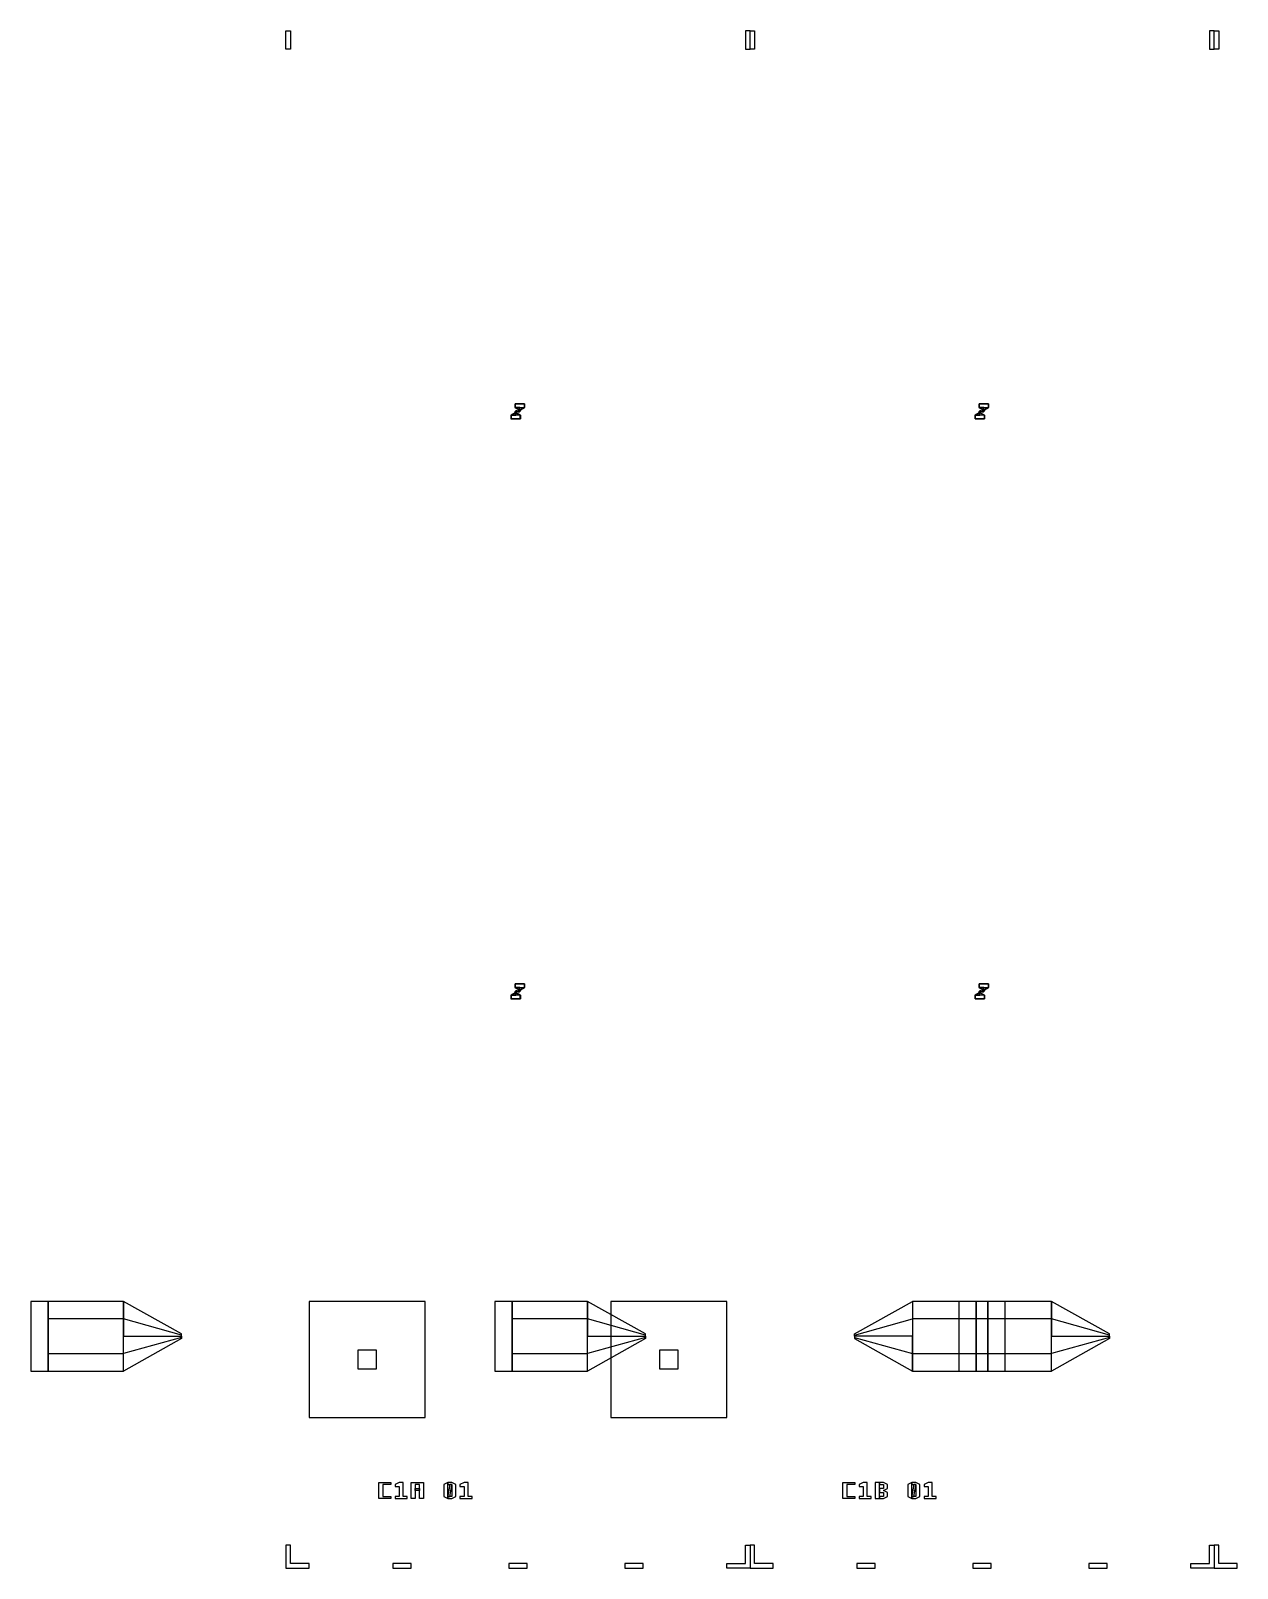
# Model space of a CAD drawing. Extents: x -19750 to 3750, y -13175 to 15275.
# Drawn here: x -19100 to -13900, y -13175 to -6548 of the extents above; entities that cross this region are included whole.
import ezdxf

# ---------------------------------------------------------------- set-up
doc = ezdxf.new("R2010")
doc.units = 0
doc.layers.add('GAP', color=1, linetype='continuous')
doc.layers.add('PIN', color=3, linetype='continuous')

# ---------------------------------------------------------------- blocks, each defined once
blk = doc.blocks.new('C1A')
at = {"layer": 'GAP'}
for points in [[(-200, 6347.5), (-200, 6427.5), (-180, 6427.5), (-180, 6347.5), (-200, 6347.5)], [(1800, 6347.5), (1800, 6427.5), (1780, 6427.5), (1780, 6347.5), (1800, 6347.5)], [(-200, -200), (-100, -200), (-100, -180), (-180, -180), (-180, -100), (-200, -100), (-200, -200)], [(1800, -200), (1700, -200), (1700, -180), (1780, -180), (1780, -100), (1800, -100), (1800, -200)], [(260, -200), (340, -200), (340, -180), (260, -180), (260, -200)], [(760, -200), (840, -200), (840, -180), (760, -180), (760, -200)], [(1260, -200), (1340, -200), (1340, -180), (1260, -180), (1260, -200)]]:
    blk.add_lwpolyline(points, dxfattribs=at)
blk = doc.blocks.new('C1AGAP')
for points in [[(770, 4770), (787.5, 4780), (787.3, 4780), (769.8, 4770), (770, 4770)], [(787.3, 4782), (788.3, 4785.9), (791.1, 4788.7), (795, 4789.7), (795, 4789.5), (791.2, 4788.5), (788.5, 4785.8), (787.5, 4782), (787.3, 4782)], [(787.5, 4780), (787.5, 4782), (787.3, 4782), (787.3, 4780), (787.5, 4780)], [(828.3, 4819), (828.3, 4819.2), (787.9, 4819.2), (787.9, 4819), (828.3, 4819)], [(788.1, 4804), (788.1, 4819), (787.9, 4819), (787.9, 4804), (788.1, 4804)], [(805.6, 4794), (788.1, 4804), (787.9, 4804), (805.4, 4794), (805.6, 4794)], [(792.5, 4782), (792.8, 4783.2), (793.8, 4784.2), (795, 4784.5), (795, 4784.3), (793.9, 4784), (793, 4783.1), (792.7, 4782), (792.5, 4782)], [(792.5, 4780), (792.5, 4782), (792.7, 4782), (792.7, 4780), (792.5, 4780)], [(810, 4770), (792.5, 4780), (792.7, 4780), (810.2, 4770), (810, 4770)], [(795, 4789.5), (797, 4789.5), (797, 4789.7), (795, 4789.7), (795, 4789.5)], [(795, 4784.5), (797, 4784.5), (797, 4784.3), (795, 4784.3), (795, 4784.5)], [(797, 4789.5), (799, 4787.1), (799, 4787.3), (797, 4789.7), (797, 4789.5)], [(797, 4784.5), (799, 4786.9), (799, 4786.7), (797, 4784.3), (797, 4784.5)], [(799, 4787.1), (801, 4787.1), (801, 4787.3), (799, 4787.3), (799, 4787.1)], [(799, 4786.9), (801, 4786.9), (801, 4786.7), (799, 4786.7), (799, 4786.9)], [(801, 4784.3), (801.1, 4784.3), (801.1, 4789.7), (801, 4789.7), (801, 4784.3)], [(801.1, 4789.5), (803.1, 4789.5), (803.1, 4789.7), (801.1, 4789.7), (801.1, 4789.5)], [(801.1, 4784.5), (803.1, 4784.5), (803.1, 4784.3), (801.1, 4784.3), (801.1, 4784.5)], [(803.1, 4784.3), (807, 4785.3), (809.8, 4788.1), (810.8, 4792), (810.6, 4792), (809.6, 4788.2), (806.9, 4785.5), (803.1, 4784.5), (803.1, 4784.3)], [(803.1, 4789.5), (804.4, 4789.8), (805.3, 4790.8), (805.6, 4792), (805.4, 4792), (805.1, 4790.9), (804.2, 4790), (803.1, 4789.7), (803.1, 4789.5)], [(805.6, 4792), (805.6, 4794), (805.4, 4794), (805.4, 4792), (805.6, 4792)], [(810.6, 4794), (828.1, 4804), (828.3, 4804), (810.8, 4794), (810.6, 4794)], [(810.6, 4792), (810.6, 4794), (810.8, 4794), (810.8, 4792), (810.6, 4792)], [(828.1, 4804), (828.1, 4819), (828.3, 4819), (828.3, 4804), (828.1, 4804)], [(770, 4755), (770, 4770), (769.8, 4770), (769.8, 4755), (770, 4755)], [(810.2, 4754.8), (810.2, 4755), (769.8, 4755), (769.8, 4754.8), (810.2, 4754.8)], [(810, 4755), (810, 4770), (810.2, 4770), (810.2, 4755), (810, 4755)], [(770, 2270), (787.5, 2280), (787.3, 2280), (769.8, 2270), (770, 2270)], [(770, 2255), (770, 2270), (769.8, 2270), (769.8, 2255), (770, 2255)], [(810.2, 2254.8), (810.2, 2255), (769.8, 2255), (769.8, 2254.8), (810.2, 2254.8)], [(787.3, 2282), (788.3, 2285.8), (791.1, 2288.7), (795, 2289.7), (795, 2289.5), (791.2, 2288.5), (788.5, 2285.8), (787.5, 2282), (787.3, 2282)], [(787.5, 2280), (787.5, 2282), (787.3, 2282), (787.3, 2280), (787.5, 2280)], [(828.3, 2319), (828.3, 2319.2), (787.9, 2319.2), (787.9, 2319), (828.3, 2319)], [(788.1, 2304), (788.1, 2319), (787.9, 2319), (787.9, 2304), (788.1, 2304)], [(805.6, 2294), (788.1, 2304), (787.9, 2304), (805.4, 2294), (805.6, 2294)], [(792.5, 2282), (792.8, 2283.2), (793.8, 2284.2), (795, 2284.5), (795, 2284.3), (793.9, 2284), (793, 2283.2), (792.7, 2282), (792.5, 2282)], [(792.5, 2280), (792.5, 2282), (792.7, 2282), (792.7, 2280), (792.5, 2280)], [(810, 2270), (792.5, 2280), (792.7, 2280), (810.2, 2270), (810, 2270)], [(795, 2289.5), (797, 2289.5), (797, 2289.7), (795, 2289.7), (795, 2289.5)], [(795, 2284.5), (797, 2284.5), (797, 2284.3), (795, 2284.3), (795, 2284.5)], [(797, 2289.5), (799, 2287.1), (799, 2287.3), (797, 2289.7), (797, 2289.5)], [(797, 2284.5), (799, 2286.9), (799, 2286.7), (797, 2284.3), (797, 2284.5)], [(799, 2287.1), (801, 2287.1), (801, 2287.3), (799, 2287.3), (799, 2287.1)], [(799, 2286.9), (801, 2286.9), (801, 2286.7), (799, 2286.7), (799, 2286.9)], [(801, 2284.3), (801.1, 2284.3), (801.1, 2289.7), (801, 2289.7), (801, 2284.3)], [(801.1, 2289.5), (803.1, 2289.5), (803.1, 2289.7), (801.1, 2289.7), (801.1, 2289.5)], [(801.1, 2284.5), (803.1, 2284.5), (803.1, 2284.3), (801.1, 2284.3), (801.1, 2284.5)], [(803.1, 2284.3), (807, 2285.3), (809.8, 2288.2), (810.8, 2292), (810.6, 2292), (809.6, 2288.2), (806.9, 2285.5), (803.1, 2284.5), (803.1, 2284.3)], [(803.1, 2289.5), (804.4, 2289.8), (805.3, 2290.8), (805.6, 2292), (805.4, 2292), (805.1, 2290.8), (804.2, 2290), (803.1, 2289.7), (803.1, 2289.5)], [(805.6, 2292), (805.6, 2294), (805.4, 2294), (805.4, 2292), (805.6, 2292)], [(810, 2255), (810, 2270), (810.2, 2270), (810.2, 2255), (810, 2255)], [(810.6, 2294), (828.1, 2304), (828.3, 2304), (810.8, 2294), (810.6, 2294)], [(810.6, 2292), (810.6, 2294), (810.8, 2294), (810.8, 2292), (810.6, 2292)], [(828.1, 2304), (828.1, 2319), (828.3, 2319), (828.3, 2304), (828.1, 2304)], [(-1300, 650), (-1225, 650), (-1225, 950), (-1300, 950), (-1300, 650)], [(-1300, 650), (-1225, 650), (-1225, 950), (-1300, 950), (-1300, 650)], [(-1225, 650), (-900, 650), (-900, 950), (-1225, 950), (-1225, 650)], [(-1225, 650), (-900, 650), (-900, 950), (-1225, 950), (-1225, 650)], [(-900, 800), (-650, 800), (-650, 809.8), (-900, 950), (-900, 800)], [(-900, 800), (-650, 800), (-650, 809.8), (-900, 950), (-900, 800)], [(-100, 950), (-100, 450), (400, 450), (400, 950), (-100, 950)], [(1200, 950), (1200, 450), (1700, 450), (1700, 950), (1200, 950)], [(2500, 800), (2250, 800), (2250, 809.8), (2500, 950), (2500, 800)], [(2500, 800), (2250, 800), (2250, 809.8), (2500, 950), (2500, 800)], [(2825, 950), (2500, 950), (2500, 650), (2825, 650), (2825, 950)], [(2825, 950), (2500, 950), (2500, 650), (2825, 650), (2825, 950)], [(2900, 950), (2825, 950), (2825, 650), (2900, 650), (2900, 950)], [(2900, 950), (2825, 950), (2825, 650), (2900, 650), (2900, 950)], [(-900, 800), (-650, 800), (-650, 790.2), (-900, 650), (-900, 800)], [(-900, 800), (-650, 800), (-650, 790.2), (-900, 650), (-900, 800)], [(2500, 800), (2250, 800), (2250, 790.2), (2500, 650), (2500, 800)], [(2500, 800), (2250, 800), (2250, 790.2), (2500, 650), (2500, 800)], [(110, 740), (110, 660), (190, 660), (190, 740), (110, 740)], [(1410, 740), (1410, 660), (1490, 660), (1490, 740), (1410, 740)]]:
    blk.add_lwpolyline(points)
at = {"layer": 'GAP'}
for points in [[(200, 100), (200, 170), (252.5, 170), (252.5, 161.2), (217.5, 161.2), (217.5, 108.8), (252.5, 108.8), (252.5, 100), (200, 100), (200, 100)], [(270, 100), (322.5, 100), (322.5, 108.8), (305, 108.8), (305, 170), (287.5, 170), (270, 161.2), (270, 152.5), (287.5, 152.5), (287.5, 108.8), (270, 108.8), (270, 100), (270, 100)], [(340, 100), (340, 170), (392.5, 170), (392.5, 100), (375, 100), (375, 161.2), (357.5, 161.2), (357.5, 100), (340, 100)], [(357.5, 135), (357.5, 143.8), (375, 143.8), (375, 135), (357.5, 135)]]:
    blk.add_lwpolyline(points, dxfattribs=at)
blk = doc.blocks.new('C1APIN')
for points in [[(790, 4770), (790, 4780), (787.5, 4780), (770, 4770), (790, 4770)], [(787.5, 4782), (788.5, 4785.8), (791.2, 4788.5), (795, 4789.5), (795, 4787), (792.5, 4786.3), (790.7, 4784.5), (790, 4782), (787.5, 4782)], [(792.5, 4780), (792.5, 4782), (787.5, 4782), (787.5, 4780), (792.5, 4780)], [(828.1, 4804), (828.1, 4819), (788.1, 4819), (788.1, 4804), (828.1, 4804)], [(808.1, 4794), (808.1, 4804), (788.1, 4804), (805.6, 4794), (808.1, 4794)], [(790, 4782), (790.7, 4784.5), (792.5, 4786.3), (795, 4787), (795, 4784.5), (793.8, 4784.2), (792.8, 4783.2), (792.5, 4782), (790, 4782)], [(790, 4770), (790, 4780), (792.5, 4780), (810, 4770), (790, 4770)], [(795, 4784.5), (797, 4784.5), (797, 4789.5), (795, 4789.5), (795, 4784.5)], [(797, 4787), (799, 4787), (799, 4787.1), (797, 4789.5), (797, 4787)], [(797, 4787), (799, 4787), (799, 4786.9), (797, 4784.5), (797, 4787)], [(799, 4786.9), (801, 4786.9), (801, 4787.1), (799, 4787.1), (799, 4786.9)], [(801.1, 4784.5), (803.1, 4784.5), (803.1, 4789.5), (801.1, 4789.5), (801.1, 4784.5)], [(803.1, 4784.5), (806.9, 4785.5), (809.6, 4788.2), (810.6, 4792), (808.1, 4792), (807.4, 4789.5), (805.6, 4787.7), (803.1, 4787), (803.1, 4784.5)], [(803.1, 4787), (805.6, 4787.7), (807.4, 4789.5), (808.1, 4792), (805.6, 4792), (805.3, 4790.8), (804.4, 4789.8), (803.1, 4789.5), (803.1, 4787)], [(810.6, 4792), (810.6, 4794), (805.6, 4794), (805.6, 4792), (810.6, 4792)], [(808.1, 4794), (808.1, 4804), (828.1, 4804), (810.6, 4794), (808.1, 4794)], [(810, 4755), (810, 4770), (770, 4770), (770, 4755), (810, 4755)], [(790, 2270), (790, 2280), (787.5, 2280), (770, 2270), (790, 2270)], [(810, 2255), (810, 2270), (770, 2270), (770, 2255), (810, 2255)], [(787.5, 2282), (788.5, 2285.8), (791.2, 2288.5), (795, 2289.5), (795, 2287), (792.5, 2286.3), (790.7, 2284.5), (790, 2282), (787.5, 2282)], [(792.5, 2280), (792.5, 2282), (787.5, 2282), (787.5, 2280), (792.5, 2280)], [(828.1, 2304), (828.1, 2319), (788.1, 2319), (788.1, 2304), (828.1, 2304)], [(808.1, 2294), (808.1, 2304), (788.1, 2304), (805.6, 2294), (808.1, 2294)], [(790, 2282), (790.7, 2284.5), (792.5, 2286.3), (795, 2287), (795, 2284.5), (793.8, 2284.2), (792.8, 2283.2), (792.5, 2282), (790, 2282)], [(790, 2270), (790, 2280), (792.5, 2280), (810, 2270), (790, 2270)], [(795, 2284.5), (797, 2284.5), (797, 2289.5), (795, 2289.5), (795, 2284.5)], [(797, 2287), (799, 2287), (799, 2287.1), (797, 2289.5), (797, 2287)], [(797, 2287), (799, 2287), (799, 2286.9), (797, 2284.5), (797, 2287)], [(799, 2286.9), (801, 2286.9), (801, 2287.1), (799, 2287.1), (799, 2286.9)], [(801.1, 2284.5), (803.1, 2284.5), (803.1, 2289.5), (801.1, 2289.5), (801.1, 2284.5)], [(803.1, 2284.5), (806.9, 2285.5), (809.6, 2288.2), (810.6, 2292), (808.1, 2292), (807.4, 2289.5), (805.6, 2287.7), (803.1, 2287), (803.1, 2284.5)], [(803.1, 2287), (805.6, 2287.7), (807.4, 2289.5), (808.1, 2292), (805.6, 2292), (805.3, 2290.8), (804.4, 2289.8), (803.1, 2289.5), (803.1, 2287)], [(810.6, 2292), (810.6, 2294), (805.6, 2294), (805.6, 2292), (810.6, 2292)], [(808.1, 2294), (808.1, 2304), (828.1, 2304), (810.6, 2294), (808.1, 2294)], [(-1225, 725), (-900, 725), (-900, 875), (-1225, 875), (-1225, 725)], [(-1225, 725), (-900, 725), (-900, 875), (-1225, 875), (-1225, 725)], [(-900, 800), (-650, 800), (-650, 805), (-900, 875), (-900, 800)], [(-900, 800), (-650, 800), (-650, 805), (-900, 875), (-900, 800)], [(2500, 800), (2250, 800), (2250, 805), (2500, 875), (2500, 800)], [(2500, 800), (2250, 800), (2250, 805), (2500, 875), (2500, 800)], [(2825, 875), (2500, 875), (2500, 725), (2825, 725), (2825, 875)], [(2825, 875), (2500, 875), (2500, 725), (2825, 725), (2825, 875)], [(-900, 800), (-650, 800), (-650, 795), (-900, 725), (-900, 800)], [(-900, 800), (-650, 800), (-650, 795), (-900, 725), (-900, 800)], [(2500, 800), (2250, 800), (2250, 795), (2500, 725), (2500, 800)], [(2500, 800), (2250, 800), (2250, 795), (2500, 725), (2500, 800)]]:
    blk.add_lwpolyline(points)
blk = doc.blocks.new('C1B')
at = {"layer": 'GAP'}
for points in [[(-200, 6347.5), (-200, 6427.5), (-180, 6427.5), (-180, 6347.5), (-200, 6347.5)], [(1800, 6347.5), (1800, 6427.5), (1780, 6427.5), (1780, 6347.5), (1800, 6347.5)], [(-200, -200), (-100, -200), (-100, -180), (-180, -180), (-180, -100), (-200, -100), (-200, -200)], [(1800, -200), (1700, -200), (1700, -180), (1780, -180), (1780, -100), (1800, -100), (1800, -200)], [(260, -200), (340, -200), (340, -180), (260, -180), (260, -200)], [(760, -200), (840, -200), (840, -180), (760, -180), (760, -200)], [(1260, -200), (1340, -200), (1340, -180), (1260, -180), (1260, -200)]]:
    blk.add_lwpolyline(points, dxfattribs=at)
blk = doc.blocks.new('C1BGAP')
for points in [[(770, 4770), (787.5, 4780), (787.3, 4780), (769.8, 4770), (770, 4770)], [(787.3, 4782), (788.3, 4785.9), (791.1, 4788.7), (795, 4789.7), (795, 4789.5), (791.2, 4788.5), (788.5, 4785.8), (787.5, 4782), (787.3, 4782)], [(787.5, 4780), (787.5, 4782), (787.3, 4782), (787.3, 4780), (787.5, 4780)], [(828.3, 4819), (828.3, 4819.2), (787.9, 4819.2), (787.9, 4819), (828.3, 4819)], [(788.1, 4804), (788.1, 4819), (787.9, 4819), (787.9, 4804), (788.1, 4804)], [(805.6, 4794), (788.1, 4804), (787.9, 4804), (805.4, 4794), (805.6, 4794)], [(792.5, 4782), (792.8, 4783.2), (793.8, 4784.2), (795, 4784.5), (795, 4784.3), (793.9, 4784), (793, 4783.1), (792.7, 4782), (792.5, 4782)], [(792.5, 4780), (792.5, 4782), (792.7, 4782), (792.7, 4780), (792.5, 4780)], [(810, 4770), (792.5, 4780), (792.7, 4780), (810.2, 4770), (810, 4770)], [(795, 4789.5), (797, 4789.5), (797, 4789.7), (795, 4789.7), (795, 4789.5)], [(795, 4784.5), (797, 4784.5), (797, 4784.3), (795, 4784.3), (795, 4784.5)], [(797, 4789.5), (799, 4787.1), (799, 4787.3), (797, 4789.7), (797, 4789.5)], [(797, 4784.5), (799, 4786.9), (799, 4786.7), (797, 4784.3), (797, 4784.5)], [(799, 4787.1), (801, 4787.1), (801, 4787.3), (799, 4787.3), (799, 4787.1)], [(799, 4786.9), (801, 4786.9), (801, 4786.7), (799, 4786.7), (799, 4786.9)], [(801, 4784.3), (801.1, 4784.3), (801.1, 4789.7), (801, 4789.7), (801, 4784.3)], [(801.1, 4789.5), (803.1, 4789.5), (803.1, 4789.7), (801.1, 4789.7), (801.1, 4789.5)], [(801.1, 4784.5), (803.1, 4784.5), (803.1, 4784.3), (801.1, 4784.3), (801.1, 4784.5)], [(803.1, 4784.3), (807, 4785.3), (809.8, 4788.1), (810.8, 4792), (810.6, 4792), (809.6, 4788.2), (806.9, 4785.5), (803.1, 4784.5), (803.1, 4784.3)], [(803.1, 4789.5), (804.4, 4789.8), (805.3, 4790.8), (805.6, 4792), (805.4, 4792), (805.1, 4790.9), (804.2, 4790), (803.1, 4789.7), (803.1, 4789.5)], [(805.6, 4792), (805.6, 4794), (805.4, 4794), (805.4, 4792), (805.6, 4792)], [(810.6, 4794), (828.1, 4804), (828.3, 4804), (810.8, 4794), (810.6, 4794)], [(810.6, 4792), (810.6, 4794), (810.8, 4794), (810.8, 4792), (810.6, 4792)], [(828.1, 4804), (828.1, 4819), (828.3, 4819), (828.3, 4804), (828.1, 4804)], [(770, 4755), (770, 4770), (769.8, 4770), (769.8, 4755), (770, 4755)], [(810.2, 4754.8), (810.2, 4755), (769.8, 4755), (769.8, 4754.8), (810.2, 4754.8)], [(810, 4755), (810, 4770), (810.2, 4770), (810.2, 4755), (810, 4755)], [(770, 2270), (787.5, 2280), (787.3, 2280), (769.8, 2270), (770, 2270)], [(770, 2255), (770, 2270), (769.8, 2270), (769.8, 2255), (770, 2255)], [(810.2, 2254.8), (810.2, 2255), (769.8, 2255), (769.8, 2254.8), (810.2, 2254.8)], [(787.3, 2282), (788.3, 2285.8), (791.1, 2288.7), (795, 2289.7), (795, 2289.5), (791.2, 2288.5), (788.5, 2285.8), (787.5, 2282), (787.3, 2282)], [(787.5, 2280), (787.5, 2282), (787.3, 2282), (787.3, 2280), (787.5, 2280)], [(828.3, 2319), (828.3, 2319.2), (787.9, 2319.2), (787.9, 2319), (828.3, 2319)], [(788.1, 2304), (788.1, 2319), (787.9, 2319), (787.9, 2304), (788.1, 2304)], [(805.6, 2294), (788.1, 2304), (787.9, 2304), (805.4, 2294), (805.6, 2294)], [(792.5, 2282), (792.8, 2283.2), (793.8, 2284.2), (795, 2284.5), (795, 2284.3), (793.9, 2284), (793, 2283.2), (792.7, 2282), (792.5, 2282)], [(792.5, 2280), (792.5, 2282), (792.7, 2282), (792.7, 2280), (792.5, 2280)], [(810, 2270), (792.5, 2280), (792.7, 2280), (810.2, 2270), (810, 2270)], [(795, 2289.5), (797, 2289.5), (797, 2289.7), (795, 2289.7), (795, 2289.5)], [(795, 2284.5), (797, 2284.5), (797, 2284.3), (795, 2284.3), (795, 2284.5)], [(797, 2289.5), (799, 2287.2), (799, 2287.3), (797, 2289.7), (797, 2289.5)], [(797, 2284.5), (799, 2286.8), (799, 2286.7), (797, 2284.3), (797, 2284.5)], [(799, 2287.2), (801, 2287.2), (801, 2287.3), (799, 2287.3), (799, 2287.2)], [(799, 2286.8), (801, 2286.8), (801, 2286.7), (799, 2286.7), (799, 2286.8)], [(801, 2284.3), (801.1, 2284.3), (801.1, 2289.7), (801, 2289.7), (801, 2284.3)], [(801.1, 2289.5), (803.1, 2289.5), (803.1, 2289.7), (801.1, 2289.7), (801.1, 2289.5)], [(801.1, 2284.5), (803.1, 2284.5), (803.1, 2284.3), (801.1, 2284.3), (801.1, 2284.5)], [(803.1, 2284.3), (807, 2285.3), (809.8, 2288.2), (810.8, 2292), (810.6, 2292), (809.6, 2288.2), (806.9, 2285.5), (803.1, 2284.5), (803.1, 2284.3)], [(803.1, 2289.5), (804.4, 2289.8), (805.3, 2290.8), (805.6, 2292), (805.4, 2292), (805.1, 2290.8), (804.2, 2290), (803.1, 2289.7), (803.1, 2289.5)], [(805.6, 2292), (805.6, 2294), (805.4, 2294), (805.4, 2292), (805.6, 2292)], [(810, 2255), (810, 2270), (810.2, 2270), (810.2, 2255), (810, 2255)], [(810.6, 2294), (828.1, 2304), (828.3, 2304), (810.8, 2294), (810.6, 2294)], [(810.6, 2292), (810.6, 2294), (810.8, 2294), (810.8, 2292), (810.6, 2292)], [(828.1, 2304), (828.1, 2319), (828.3, 2319), (828.3, 2304), (828.1, 2304)], [(-1300, 650), (-1225, 650), (-1225, 950), (-1300, 950), (-1300, 650)], [(-1300, 650), (-1225, 650), (-1225, 950), (-1300, 950), (-1300, 650)], [(-1225, 650), (-900, 650), (-900, 950), (-1225, 950), (-1225, 650)], [(-1225, 650), (-900, 650), (-900, 950), (-1225, 950), (-1225, 650)], [(-900, 800), (-650, 800), (-650, 809.8), (-900, 950), (-900, 800)], [(-900, 800), (-650, 800), (-650, 809.8), (-900, 950), (-900, 800)], [(-900, 800), (-650, 800), (-650, 790.2), (-900, 650), (-900, 800)], [(-900, 800), (-650, 800), (-650, 790.2), (-900, 650), (-900, 800)]]:
    blk.add_lwpolyline(points)
at = {"layer": 'GAP'}
for points in [[(200, 100), (200, 170), (252.5, 170), (252.5, 161.2), (217.5, 161.2), (217.5, 108.8), (252.5, 108.8), (252.5, 100), (200, 100), (200, 100)], [(270, 100), (322.5, 100), (322.5, 108.8), (305, 108.8), (305, 170), (287.5, 170), (270, 161.2), (270, 152.5), (287.5, 152.5), (287.5, 108.8), (270, 108.8), (270, 100), (270, 100)], [(340, 100), (357.5, 100), (357.5, 170), (340, 170), (340, 100)], [(357.5, 100), (375, 100), (392.5, 108.8), (392.5, 126.2), (375, 135), (392.5, 143.8), (392.5, 161.2), (375, 170), (357.5, 170), (357.5, 161.2), (375, 161.2), (375, 143.8), (357.5, 143.8), (357.5, 126.2), (375, 126.2), (375, 108.8), (357.5, 108.8), (357.5, 100)]]:
    blk.add_lwpolyline(points, dxfattribs=at)
blk = doc.blocks.new('C1BPIN')
for points in [[(790, 4770), (790, 4780), (787.5, 4780), (770, 4770), (790, 4770)], [(787.5, 4782), (788.5, 4785.8), (791.2, 4788.5), (795, 4789.5), (795, 4787), (792.5, 4786.3), (790.7, 4784.5), (790, 4782), (787.5, 4782)], [(792.5, 4780), (792.5, 4782), (787.5, 4782), (787.5, 4780), (792.5, 4780)], [(828.1, 4804), (828.1, 4819), (788.1, 4819), (788.1, 4804), (828.1, 4804)], [(808.1, 4794), (808.1, 4804), (788.1, 4804), (805.6, 4794), (808.1, 4794)], [(790, 4782), (790.7, 4784.5), (792.5, 4786.3), (795, 4787), (795, 4784.5), (793.8, 4784.2), (792.8, 4783.2), (792.5, 4782), (790, 4782)], [(790, 4770), (790, 4780), (792.5, 4780), (810, 4770), (790, 4770)], [(795, 4784.5), (797, 4784.5), (797, 4789.5), (795, 4789.5), (795, 4784.5)], [(797, 4787), (799, 4787), (799, 4787.1), (797, 4789.5), (797, 4787)], [(797, 4787), (799, 4787), (799, 4786.9), (797, 4784.5), (797, 4787)], [(799, 4786.9), (801, 4786.9), (801, 4787.1), (799, 4787.1), (799, 4786.9)], [(801.1, 4784.5), (803.1, 4784.5), (803.1, 4789.5), (801.1, 4789.5), (801.1, 4784.5)], [(803.1, 4784.5), (806.9, 4785.5), (809.6, 4788.2), (810.6, 4792), (808.1, 4792), (807.4, 4789.5), (805.6, 4787.7), (803.1, 4787), (803.1, 4784.5)], [(803.1, 4787), (805.6, 4787.7), (807.4, 4789.5), (808.1, 4792), (805.6, 4792), (805.3, 4790.8), (804.4, 4789.8), (803.1, 4789.5), (803.1, 4787)], [(810.6, 4792), (810.6, 4794), (805.6, 4794), (805.6, 4792), (810.6, 4792)], [(808.1, 4794), (808.1, 4804), (828.1, 4804), (810.6, 4794), (808.1, 4794)], [(810, 4755), (810, 4770), (770, 4770), (770, 4755), (810, 4755)], [(790, 2270), (790, 2280), (787.5, 2280), (770, 2270), (790, 2270)], [(810, 2255), (810, 2270), (770, 2270), (770, 2255), (810, 2255)], [(787.5, 2282), (788.5, 2285.8), (791.2, 2288.5), (795, 2289.5), (795, 2287), (792.5, 2286.3), (790.7, 2284.5), (790, 2282), (787.5, 2282)], [(792.5, 2280), (792.5, 2282), (787.5, 2282), (787.5, 2280), (792.5, 2280)], [(828.1, 2304), (828.1, 2319), (788.1, 2319), (788.1, 2304), (828.1, 2304)], [(808.1, 2294), (808.1, 2304), (788.1, 2304), (805.6, 2294), (808.1, 2294)], [(790, 2282), (790.7, 2284.5), (792.5, 2286.3), (795, 2287), (795, 2284.5), (793.8, 2284.2), (792.8, 2283.2), (792.5, 2282), (790, 2282)], [(790, 2270), (790, 2280), (792.5, 2280), (810, 2270), (790, 2270)], [(795, 2284.5), (797, 2284.5), (797, 2289.5), (795, 2289.5), (795, 2284.5)], [(797, 2287), (799, 2287), (799, 2287.2), (797, 2289.5), (797, 2287)], [(797, 2287), (799, 2287), (799, 2286.8), (797, 2284.5), (797, 2287)], [(799, 2286.8), (801, 2286.8), (801, 2287.2), (799, 2287.2), (799, 2286.8)], [(801.1, 2284.5), (803.1, 2284.5), (803.1, 2289.5), (801.1, 2289.5), (801.1, 2284.5)], [(803.1, 2284.5), (806.9, 2285.5), (809.6, 2288.2), (810.6, 2292), (808.1, 2292), (807.4, 2289.5), (805.6, 2287.7), (803.1, 2287), (803.1, 2284.5)], [(803.1, 2287), (805.6, 2287.7), (807.4, 2289.5), (808.1, 2292), (805.6, 2292), (805.3, 2290.8), (804.4, 2289.8), (803.1, 2289.5), (803.1, 2287)], [(810.6, 2292), (810.6, 2294), (805.6, 2294), (805.6, 2292), (810.6, 2292)], [(808.1, 2294), (808.1, 2304), (828.1, 2304), (810.6, 2294), (808.1, 2294)], [(-1225, 725), (-900, 725), (-900, 875), (-1225, 875), (-1225, 725)], [(-1225, 725), (-900, 725), (-900, 875), (-1225, 875), (-1225, 725)], [(-900, 800), (-650, 800), (-650, 805), (-900, 875), (-900, 800)], [(-900, 800), (-650, 800), (-650, 805), (-900, 875), (-900, 800)], [(-900, 800), (-650, 800), (-650, 795), (-900, 725), (-900, 800)], [(-900, 800), (-650, 800), (-650, 795), (-900, 725), (-900, 800)]]:
    blk.add_lwpolyline(points)
blk = doc.blocks.new('C1C')
at = {"layer": 'GAP'}
for points in [[(-200, 6347.5), (-200, 6427.5), (-180, 6427.5), (-180, 6347.5), (-200, 6347.5)], [(-200, -200), (-100, -200), (-100, -180), (-180, -180), (-180, -100), (-200, -100), (-200, -200)]]:
    blk.add_lwpolyline(points, dxfattribs=at)
blk = doc.blocks.new('C1CGAP')
for points in [[(-1300, 650), (-1225, 650), (-1225, 950), (-1300, 950), (-1300, 650)], [(-1300, 650), (-1225, 650), (-1225, 950), (-1300, 950), (-1300, 650)], [(-1225, 650), (-900, 650), (-900, 950), (-1225, 950), (-1225, 650)], [(-1225, 650), (-900, 650), (-900, 950), (-1225, 950), (-1225, 650)], [(-900, 800), (-650, 800), (-650, 809.8), (-900, 950), (-900, 800)], [(-900, 800), (-650, 800), (-650, 809.8), (-900, 950), (-900, 800)], [(-900, 800), (-650, 800), (-650, 790.2), (-900, 650), (-900, 800)], [(-900, 800), (-650, 800), (-650, 790.2), (-900, 650), (-900, 800)]]:
    blk.add_lwpolyline(points)
blk = doc.blocks.new('C1CPIN')
for points in [[(-1225, 725), (-900, 725), (-900, 875), (-1225, 875), (-1225, 725)], [(-1225, 725), (-900, 725), (-900, 875), (-1225, 875), (-1225, 725)], [(-900, 800), (-650, 800), (-650, 805), (-900, 875), (-900, 800)], [(-900, 800), (-650, 800), (-650, 805), (-900, 875), (-900, 800)], [(-900, 800), (-650, 800), (-650, 795), (-900, 725), (-900, 800)], [(-900, 800), (-650, 800), (-650, 795), (-900, 725), (-900, 800)]]:
    blk.add_lwpolyline(points)

msp = doc.modelspace()

# ---------------------------------------------------------------- linework, layer by layer
at = {"layer": 'GAP'}
for points in [[(-17600, -12875), (-17600, -12805), (-17547.5, -12805), (-17547.5, -12813.75), (-17582.5, -12813.75), (-17582.5, -12866.25), (-17547.5, -12866.25), (-17547.5, -12875), (-17600, -12875), (-17600, -12875)], [(-17530, -12875), (-17477.5, -12875), (-17477.5, -12866.25), (-17495, -12866.25), (-17495, -12805), (-17512.5, -12805), (-17530, -12813.75), (-17530, -12822.5), (-17512.5, -12822.5), (-17512.5, -12866.25), (-17530, -12866.25), (-17530, -12875), (-17530, -12875)], [(-17460, -12875), (-17460, -12805), (-17407.5, -12805), (-17407.5, -12875), (-17425, -12875), (-17425, -12813.75), (-17442.5, -12813.75), (-17442.5, -12875), (-17460, -12875)], [(-17442.5, -12840), (-17442.5, -12831.25), (-17425, -12831.25), (-17425, -12840), (-17442.5, -12840)], [(-17320, -12866.25), (-17302.5, -12875), (-17302.5, -12805), (-17320, -12813.75), (-17320, -12866.25)], [(-17302.5, -12875), (-17285, -12875), (-17267.5, -12866.25), (-17267.5, -12813.75), (-17285, -12805), (-17302.5, -12805), (-17302.5, -12813.75), (-17285, -12813.75), (-17285, -12866.25), (-17302.5, -12866.25), (-17302.5, -12875)], [(-17302.5, -12866.25), (-17293.75, -12866.25), (-17285, -12818.12), (-17285, -12813.75), (-17293.75, -12813.75), (-17302.5, -12861.88), (-17302.5, -12866.25)], [(-17250, -12875), (-17197.5, -12875), (-17197.5, -12866.25), (-17215, -12866.25), (-17215, -12805), (-17232.5, -12805), (-17250, -12813.75), (-17250, -12822.5), (-17232.5, -12822.5), (-17232.5, -12866.25), (-17250, -12866.25), (-17250, -12875), (-17250, -12875)], [(-15600, -12875), (-15600, -12805), (-15547.5, -12805), (-15547.5, -12813.75), (-15582.5, -12813.75), (-15582.5, -12866.25), (-15547.5, -12866.25), (-15547.5, -12875), (-15600, -12875), (-15600, -12875)], [(-15530, -12875), (-15477.5, -12875), (-15477.5, -12866.25), (-15495, -12866.25), (-15495, -12805), (-15512.5, -12805), (-15530, -12813.75), (-15530, -12822.5), (-15512.5, -12822.5), (-15512.5, -12866.25), (-15530, -12866.25), (-15530, -12875), (-15530, -12875)], [(-15460, -12875), (-15442.5, -12875), (-15442.5, -12805), (-15460, -12805), (-15460, -12875)], [(-15442.5, -12875), (-15425, -12875), (-15407.5, -12866.25), (-15407.5, -12848.75), (-15425, -12840), (-15407.5, -12831.25), (-15407.5, -12813.75), (-15425, -12805), (-15442.5, -12805), (-15442.5, -12813.75), (-15425, -12813.75), (-15425, -12831.25), (-15442.5, -12831.25), (-15442.5, -12848.75), (-15425, -12848.75), (-15425, -12866.25), (-15442.5, -12866.25), (-15442.5, -12875)], [(-15320, -12866.25), (-15302.5, -12875), (-15302.5, -12805), (-15320, -12813.75), (-15320, -12866.25)], [(-15302.5, -12875), (-15285, -12875), (-15267.5, -12866.25), (-15267.5, -12813.75), (-15285, -12805), (-15302.5, -12805), (-15302.5, -12813.75), (-15285, -12813.75), (-15285, -12866.25), (-15302.5, -12866.25), (-15302.5, -12875)], [(-15302.5, -12866.25), (-15293.75, -12866.25), (-15285, -12818.12), (-15285, -12813.75), (-15293.75, -12813.75), (-15302.5, -12861.88), (-15302.5, -12866.25)], [(-15250, -12875), (-15197.5, -12875), (-15197.5, -12866.25), (-15215, -12866.25), (-15215, -12805), (-15232.5, -12805), (-15250, -12813.75), (-15250, -12822.5), (-15232.5, -12822.5), (-15232.5, -12866.25), (-15250, -12866.25), (-15250, -12875), (-15250, -12875)]]:
    msp.add_lwpolyline(points, dxfattribs=at)

# ---------------------------------------------------------------- block references
for name, p in [('C1A', (-17800, -12975)), ('C1B', (-15800, -12975)), ('C1C', (-13800, -12975))]:
    msp.add_blockref(name, p)
for name, p in [('C1AGAP', (-17800, -12975)), ('C1BGAP', (-15800, -12975)), ('C1CGAP', (-13800, -12975))]:
    msp.add_blockref(name, p, dxfattribs=at)
at = {"layer": 'PIN'}
for name, p in [('C1APIN', (-17800, -12975)), ('C1BPIN', (-15800, -12975)), ('C1CPIN', (-13800, -12975))]:
    msp.add_blockref(name, p, dxfattribs=at)

doc.saveas('drawing.dxf')
